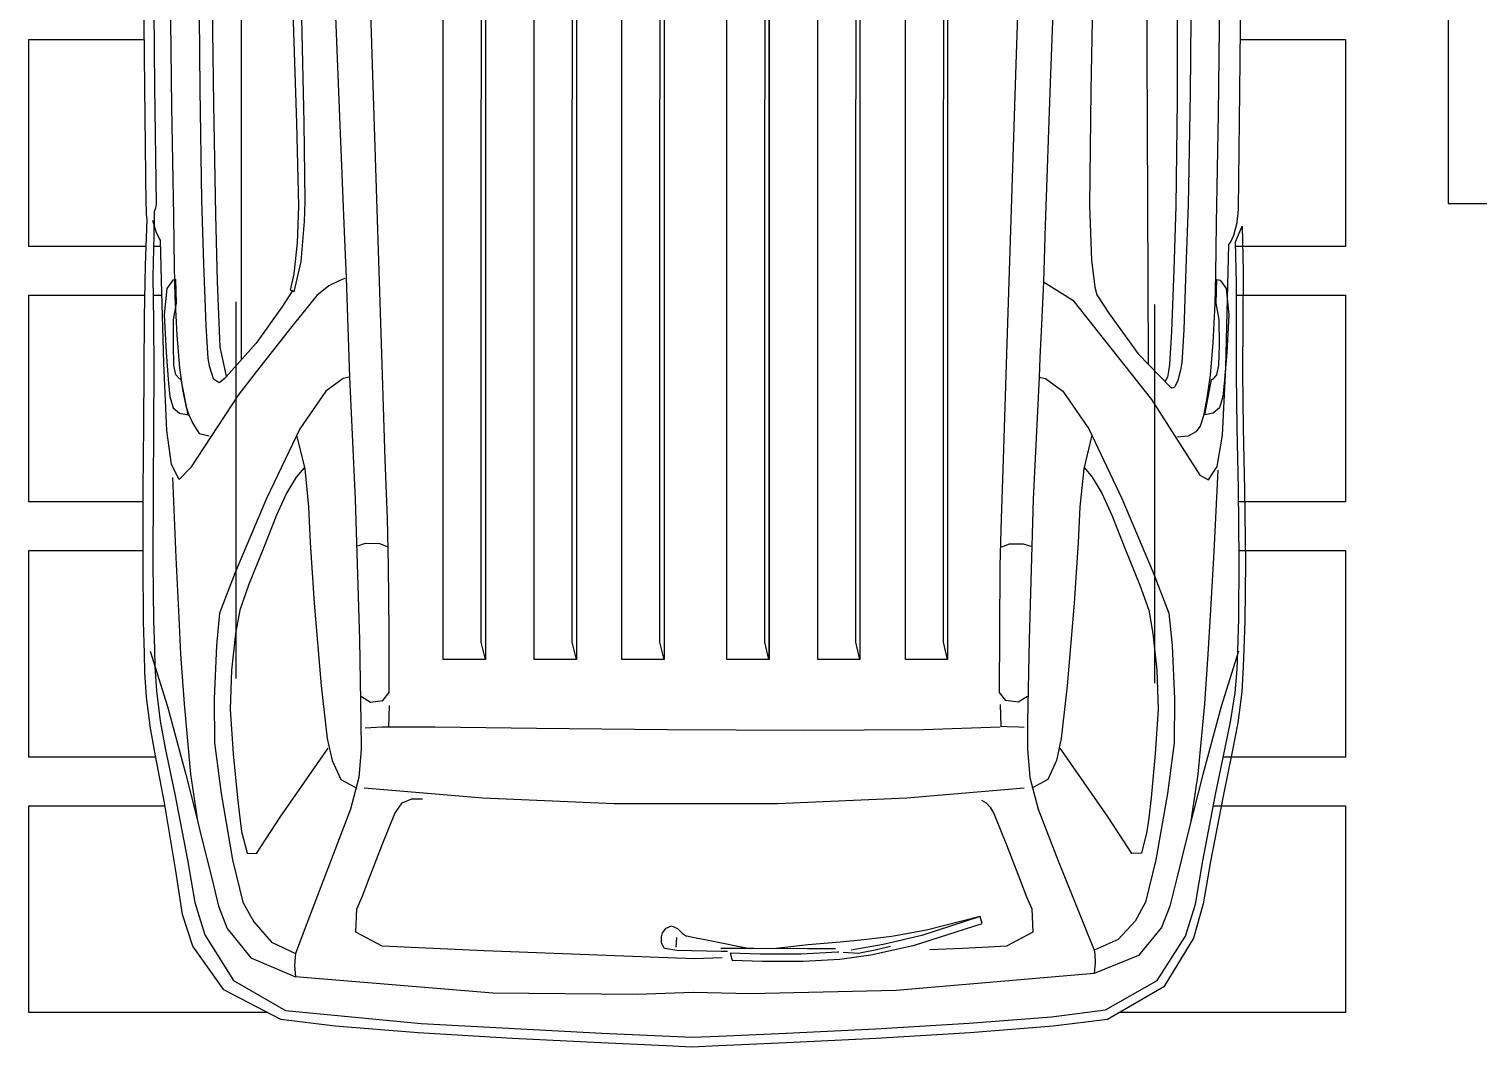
# Model space of a CAD drawing. Header units: millimetres. Extents: x 3923 to 4007, y 744 to 863.
# Drawn here: x 3928.273 to 3932.369, y 822.897 to 825.777 of the extents above; entities that cross this region are included whole.
import ezdxf

# ---------------------------------------------------------------- set-up
doc = ezdxf.new("R2010")
doc.units = ezdxf.units.MM
doc.layers.add('-HIDRO', color=8, linetype='Continuous')

# ---------------------------------------------------------------- blocks, each defined once
blk = doc.blocks.new('Austin Mini dessus')
at = {"color": 8, "flags": 128}
for points in [[(2.4284, 3.7942), (2.1078, 3.7972)], [(2.6259, 3.7916), (2.4284, 3.7942)], [(2.6343, 3.7911), (2.6259, 3.7916)], [(2.642, 3.7903), (2.6343, 3.7911)], [(2.649, 3.7893), (2.642, 3.7903)], [(2.6704, 3.7837), (2.649, 3.7893)], [(2.6551, 3.7981), (2.7306, 3.7997)], [(2.6814, 3.7868), (2.6551, 3.7981)], [(2.6822, 3.7782), (2.6704, 3.7837)], [(2.7507, 3.7887), (2.6814, 3.7868)], [(2.7306, 3.7997), (2.8147, 3.7991)], [(2.8237, 3.7886), (2.7507, 3.7887)], [(2.8147, 3.7991), (2.9021, 3.7984)], [(2.9048, 3.7882), (2.8237, 3.7886)], [(2.9021, 3.7984), (2.9944, 3.7997)], [(2.9951, 3.7894), (2.9048, 3.7882)], [(2.9944, 3.7997), (3.0997, 3.8021)], [(3.0966, 3.7917), (2.9951, 3.7894)], [(3.2164, 3.793), (3.0966, 3.7917)], [(3.0997, 3.8021), (3.2215, 3.8034)], [(3.316, 3.7921), (3.2164, 3.793)], [(3.2215, 3.8034), (3.3188, 3.8025)], [(3.3693, 3.7904), (3.316, 3.7921)], [(3.3188, 3.8025), (3.3675, 3.8008)], [(3.3675, 3.8008), (3.3972, 3.7998)], [(3.4015, 3.7895), (3.3693, 3.7904)], [(3.3706, 3.7916), (3.4639, 3.7624)], [(3.3972, 3.7998), (3.439, 3.7972)], [(3.4406, 3.7862), (3.4015, 3.7895)], [(3.439, 3.7972), (3.4912, 3.7905)], [(3.4894, 3.7783), (3.4406, 3.7862)], [(3.4912, 3.7905), (3.5375, 3.7819)], [(3.5375, 3.7819), (3.6147, 3.7659)], [(2.2252, 3.7604), (2.4664, 3.7574)], [(2.4664, 3.7574), (2.6503, 3.7544)], [(2.6858, 3.7757), (2.6822, 3.7782)], [(2.7538, 3.7741), (2.6858, 3.7757)], [(2.7449, 3.7554), (2.7458, 3.7609)], [(2.7845, 3.7544), (2.7449, 3.7554)], [(2.7458, 3.7609), (2.7598, 3.7709)], [(2.8931, 3.7702), (2.7538, 3.7741)], [(2.7598, 3.7709), (2.8041, 3.7753)], [(2.8122, 3.7594), (2.7845, 3.7544)], [(2.8041, 3.7753), (2.8678, 3.772)], [(2.8551, 3.7596), (2.8122, 3.7594)], [(2.8891, 3.7588), (2.8551, 3.7596)], [(2.8678, 3.772), (2.9199, 3.7677)], [(2.9053, 3.7556), (2.8891, 3.7588)], [(3.0069, 3.7651), (2.8931, 3.7702)], [(2.9118, 3.7497), (2.9053, 3.7556)], [(2.9199, 3.7677), (2.9416, 3.7655)], [(2.9416, 3.7655), (2.9606, 3.76)], [(2.9606, 3.76), (2.9698, 3.7493)], [(3.0599, 3.7557), (3.0069, 3.7651)], [(3.0819, 3.7412), (3.0599, 3.7557)], [(3.0661, 3.7568), (3.2036, 3.7505)], [(3.4639, 3.7624), (3.5784, 3.7316)], [(3.5334, 3.7691), (3.4894, 3.7783)], [(3.6119, 3.753), (3.5334, 3.7691)], [(3.6147, 3.7659), (3.7245, 3.7448)], [(2.6503, 3.7544), (2.7365, 3.753)], [(2.7365, 3.753), (2.7855, 3.7519)], [(2.7855, 3.7519), (2.851, 3.7488)], [(2.851, 3.7488), (2.9058, 3.7442)], [(2.9058, 3.7442), (2.9441, 3.7386)], [(2.913, 3.7465), (2.9118, 3.7497)], [(2.9725, 3.7349), (2.913, 3.7465)], [(2.9441, 3.7386), (2.9744, 3.7329)], [(2.9698, 3.7493), (2.9725, 3.7349)], [(2.9744, 3.7329), (2.9916, 3.7274)], [(3.0743, 3.7267), (3.0819, 3.7412)], [(3.2036, 3.7505), (3.3106, 3.7441)], [(3.3106, 3.7441), (3.3759, 3.7402)], [(3.3759, 3.7402), (3.4593, 3.7344)], [(3.4593, 3.7344), (3.5777, 3.7235)], [(3.5784, 3.7316), (3.6421, 3.7153)], [(3.7239, 3.7317), (3.6119, 3.753)], [(3.7964, 3.7192), (3.7239, 3.7317)], [(3.7245, 3.7448), (3.7958, 3.7324)], [(3.7958, 3.7324), (3.8536, 3.716)], [(2.1798, 3.7129), (2.4309, 3.7103)], [(2.4309, 3.7103), (2.6188, 3.7069)], [(2.6188, 3.7069), (2.7259, 3.7034)], [(2.9469, 3.6452), (3.0743, 3.7267)], [(2.9916, 3.7274), (3.001, 3.7198)], [(3.001, 3.7198), (3.0087, 3.7071)], [(3.0087, 3.7071), (3.01, 3.6884)], [(3.5777, 3.7235), (3.6563, 3.7118)], [(3.6421, 3.7153), (3.6846, 3.7048)], [(3.8504, 3.7028), (3.7964, 3.7192)], [(3.8536, 3.716), (3.9358, 3.6662)], [(2.2083, 3.6887), (2.4426, 3.6885)], [(2.4426, 3.6885), (2.6215, 3.6864)], [(2.6215, 3.6864), (2.7286, 3.6829)], [(2.7259, 3.7034), (2.8298, 3.6998)], [(2.7286, 3.6829), (2.8326, 3.6793)], [(2.8298, 3.6998), (2.8852, 3.6963)], [(2.8852, 3.6963), (2.8995, 3.6935)], [(2.8995, 3.6935), (2.9148, 3.6898)], [(2.9148, 3.6898), (2.9254, 3.6845)], [(2.9269, 3.6823), (2.9254, 3.6845)], [(2.9271, 3.6797), (2.9269, 3.6823)], [(3.361, 3.68), (3.4507, 3.6839)], [(3.4507, 3.6839), (3.525, 3.6834)], [(3.525, 3.6834), (3.6102, 3.6722)], [(3.6846, 3.7048), (3.7528, 3.688)], [(3.7528, 3.688), (3.8, 3.6763)], [(3.9251, 3.6552), (3.8504, 3.7028)], [(2.8326, 3.6793), (2.8879, 3.6758)], [(2.8698, 3.6229), (2.9257, 3.6769)], [(2.8879, 3.6758), (2.8994, 3.674)], [(2.8994, 3.674), (2.9094, 3.6722)], [(2.9094, 3.6722), (2.9171, 3.6679)], [(2.9257, 3.6769), (2.9271, 3.6797)], [(3.2381, 3.6482), (3.3067, 3.6745)], [(3.3067, 3.6745), (3.361, 3.68)], [(3.6102, 3.6722), (3.7219, 3.6526)], [(3.8, 3.6763), (3.8361, 3.6624)], [(3.8361, 3.6624), (3.8831, 3.6237)], [(3.9358, 3.6662), (3.9909, 3.5714)], [(2.2347, 3.637), (2.4865, 3.6382)], [(2.4865, 3.6382), (2.7473, 3.6393)], [(2.7473, 3.6393), (2.8869, 3.6399)], [(2.7793, 3.5129), (2.9469, 3.6452)], [(2.7871, 3.6502), (3.4246, 3.6502)], [(3.1134, 3.5955), (3.2381, 3.6482)], [(3.2592, 3.6259), (3.3014, 3.6408)], [(3.3014, 3.6408), (3.3411, 3.6477)], [(3.3411, 3.6477), (3.4025, 3.6546)], [(3.4025, 3.6546), (3.4682, 3.6568)], [(3.4682, 3.6568), (3.5432, 3.6518)], [(3.5432, 3.6518), (3.6174, 3.6446)], [(3.6174, 3.6446), (3.651, 3.6408)], [(3.651, 3.6408), (3.6741, 3.6378)], [(3.6741, 3.6378), (3.7107, 3.6285)], [(3.7219, 3.6526), (3.793, 3.6355)], [(3.793, 3.6355), (3.8251, 3.6178)], [(3.9748, 3.5682), (3.9251, 3.6552)], [(2.8029, 3.5745), (2.8698, 3.6229)], [(3.1969, 3.6007), (3.2592, 3.6259)], [(3.7113, 3.6124), (3.6503, 3.5725)], [(3.7107, 3.6285), (3.7113, 3.6124)], [(3.8251, 3.6178), (3.8563, 3.5892)], [(3.8831, 3.6237), (3.9133, 3.5491)], [(2.9962, 3.5397), (3.1134, 3.5955)], [(3.1417, 3.5787), (3.1969, 3.6007)], [(3.8563, 3.5892), (3.8742, 3.5491)], [(2.7705, 3.5534), (2.8029, 3.5745)], [(3.0778, 3.5457), (3.1044, 3.562)], [(3.1044, 3.562), (3.1417, 3.5787)], [(3.6503, 3.5725), (3.5724, 3.5187)], [(3.9862, 3.4773), (3.9748, 3.5682)], [(3.9909, 3.5714), (4.0023, 3.48)], [(2.1906, 3.5477), (2.4267, 3.5434)], [(2.4267, 3.5434), (2.6206, 3.5411)], [(2.6206, 3.5411), (2.712, 3.5443)], [(2.712, 3.5443), (2.7579, 3.5502)], [(2.7579, 3.5502), (2.7705, 3.5534)], [(2.9326, 3.496), (2.9962, 3.5397)], [(3.0068, 3.545), (3.0636, 3.5315)], [(3.0618, 3.5326), (3.0778, 3.5457)], [(3.8253, 3.5293), (3.8742, 3.5491)], [(3.8742, 3.5491), (3.8804, 3.5498)], [(3.8804, 3.5498), (3.8953, 3.5506)], [(3.8953, 3.5506), (3.9133, 3.5491)], [(3.9133, 3.5491), (3.9421, 3.2156)], [(2.7489, 3.4635), (2.7793, 3.5129)], [(3.0636, 3.5315), (3.1275, 3.5247)], [(3.1275, 3.5247), (3.1878, 3.5219)], [(3.1878, 3.5219), (3.29, 3.5153)], [(3.29, 3.5153), (3.4288, 3.5036)], [(3.5724, 3.5187), (3.5339, 3.4917)], [(3.7236, 3.4885), (3.8253, 3.5293)], [(2.0579, 3.4882), (2.4134, 3.475)], [(2.9113, 3.4668), (2.9326, 3.496)], [(3.4288, 3.5036), (3.5179, 3.4935)], [(3.5179, 3.4935), (3.5549, 3.4854)], [(3.6368, 3.4545), (3.7236, 3.4885)], [(2.4134, 3.475), (2.6537, 3.4666)], [(2.6537, 3.4666), (2.7489, 3.4635)], [(2.7489, 3.4635), (2.8086, 3.4608)], [(2.9092, 3.4563), (2.9113, 3.4668)], [(3.5549, 3.4854), (3.5868, 3.4709)], [(3.5868, 3.4709), (3.6013, 3.4438)], [(3.9969, 3.3387), (3.9862, 3.4773)], [(4.0023, 3.48), (4.0132, 3.3405)], [(2.8086, 3.4608), (2.8767, 3.4577)], [(2.8767, 3.4577), (2.9092, 3.4563)], [(2.9092, 3.4563), (3.1149, 3.4465)], [(3.1149, 3.4465), (3.3513, 3.4394)], [(3.1945, 3.4428), (3.1904, 3.4299)], [(3.3513, 3.4394), (3.4895, 3.4367)], [(3.5356, 3.4366), (3.5836, 3.4404)], [(3.5836, 3.4404), (3.6368, 3.4545)], [(3.7841, 3.435), (3.8045, 3.444)], [(3.8045, 3.444), (3.8435, 3.4455)], [(3.8435, 3.4455), (3.8675, 3.4012)], [(2.3653, 3.4184), (2.1695, 3.4247)], [(2.6091, 3.4106), (2.3653, 3.4184)], [(3.1904, 3.4299), (3.1906, 3.4059)], [(3.4471, 3.4365), (3.4563, 3.4213)], [(3.4563, 3.4213), (3.4534, 3.4004)], [(3.4895, 3.4367), (3.5356, 3.4366)], [(3.4973, 3.4027), (3.4982, 3.4219)], [(3.4982, 3.4219), (3.4986, 3.4312)], [(3.6013, 3.4314), (3.6181, 3.2335)], [(3.6968, 3.4013), (3.756, 3.4243)], [(3.756, 3.4243), (3.7841, 3.435)], [(2.8528, 3.4028), (2.6091, 3.4106)], [(3.0481, 3.3965), (2.8528, 3.4028)], [(3.147, 3.3929), (3.0481, 3.3965)], [(3.2267, 3.3909), (3.147, 3.3929)], [(3.1906, 3.4059), (3.1955, 3.3932)], [(3.3378, 3.39), (3.2267, 3.3909)], [(3.4403, 3.3899), (3.3378, 3.39)], [(3.4534, 3.4004), (3.4403, 3.3899)], [(3.4605, 3.391), (3.4969, 3.3921)], [(3.4969, 3.3921), (3.4973, 3.4027)], [(3.4984, 3.3906), (3.5032, 3.2619)], [(3.6439, 3.38), (3.6968, 3.4013)], [(3.8675, 3.4012), (3.8692, 3.3713)], [(3.6215, 3.3593), (3.6261, 3.3671)], [(3.6261, 3.3671), (3.6334, 3.3741)], [(3.6334, 3.3741), (3.6439, 3.38)], [(3.8692, 3.3713), (3.8712, 3.3271)], [(3.8294, 3.3605), (3.8176, 3.3569)], [(3.8176, 3.3569), (3.8402, 3.2669)], [(3.8176, 3.3569), (3.8491, 3.259)], [(3.8656, 3.2467), (3.8294, 3.3605)], [(4.0132, 3.3405), (4.0227, 3.1819)], [(3.8712, 3.3271), (3.8736, 3.2722)], [(4.0064, 3.181), (3.9969, 3.3387)], [(1.521, 3.3024), (3.3849, 3.3024)], [(3.3552, 3.2953), (1.5269, 3.296)], [(3.3849, 3.3024), (3.3552, 3.2953)], [(3.3849, 3.3024), (3.3849, 3.2314)], [(3.5032, 3.2619), (3.5043, 3.0618)], [(3.8402, 3.2669), (3.8508, 3.2084)], [(3.8491, 3.259), (3.8648, 3.1939)], [(3.8822, 3.1732), (3.8656, 3.2467)], [(3.3849, 3.2314), (1.521, 3.2314)], [(3.6181, 3.2335), (3.6277, 3.0159)], [(3.8508, 3.2084), (3.8565, 3.1612)], [(3.868, 3.2065), (3.8741, 3.1805)], [(3.9421, 3.2156), (3.9474, 2.9699)], [(3.8648, 3.1939), (3.8741, 3.1401)], [(3.8741, 3.1805), (3.8782, 3.1603)], [(3.8893, 3.1208), (3.8822, 3.1732)], [(4.0139, 3.0308), (4.0064, 3.181)], [(4.0227, 3.1819), (4.0303, 3.0312)], [(1.521, 3.1548), (3.3849, 3.1548)], [(1.521, 3.1548), (3.3849, 3.1548)], [(3.3552, 3.1477), (1.5269, 3.1484)], [(3.3849, 3.1548), (3.3552, 3.1477)], [(3.3849, 3.1548), (3.3849, 3.0838)], [(3.8565, 3.1612), (3.8604, 3.1213)], [(3.8797, 3.1523), (3.8778, 3.1263)], [(3.8782, 3.1603), (3.8797, 3.1523)], [(3.8604, 3.1213), (3.8653, 3.0676)], [(3.8718, 3.1136), (3.8718, 3.0663)], [(3.8772, 3.1193), (3.8773, 3.1186)], [(3.8773, 3.1186), (3.8774, 3.1179)], [(3.8774, 3.1179), (3.8775, 3.1172)], [(3.8775, 3.1172), (3.8809, 3.056)], [(3.8927, 3.0595), (3.8893, 3.1208)], [(3.3849, 3.0838), (1.521, 3.0838)], [(3.5043, 3.0618), (3.503, 2.8311)], [(3.8653, 3.0676), (3.8715, 3.0137)], [(3.8718, 3.0663), (3.8715, 2.9763)], [(3.8809, 3.056), (3.8809, 2.9867)], [(3.8927, 2.9903), (3.8927, 3.0595)], [(4.019, 2.9175), (4.0139, 3.0308)], [(4.0303, 3.0312), (4.0353, 2.9173)], [(1.521, 3.0018), (3.3849, 3.0018)], [(1.521, 3.0017), (3.3849, 3.0017)], [(3.3849, 3.0017), (3.3552, 2.9947)], [(3.3849, 3.0018), (3.3849, 2.9307)], [(3.6277, 3.0159), (3.6279, 2.8795)], [(3.3552, 2.9947), (1.5269, 2.9954)], [(3.8715, 2.9763), (3.8713, 2.9207)], [(3.8809, 2.9867), (3.8793, 2.9363)], [(3.8911, 2.9399), (3.8927, 2.9903)], [(3.8717, 2.9689), (3.8581, 2.9022)], [(3.9474, 2.9699), (3.9456, 2.8742)], [(3.3849, 2.9307), (1.521, 2.9307)], [(3.8764, 2.9319), (3.8763, 2.9214)], [(3.8793, 2.9363), (3.8911, 2.9399)], [(3.8581, 2.9022), (3.8521, 2.8707)], [(3.8763, 2.9214), (3.8745, 2.8469)], [(3.8871, 2.9232), (3.8888, 2.876)], [(4.0208, 2.8728), (4.019, 2.9175)], [(4.0353, 2.9173), (4.0372, 2.8721)], [(3.6279, 2.8795), (3.6277, 2.7413)], [(3.8378, 2.8476), (3.8458, 2.8564)], [(3.8458, 2.8564), (3.8507, 2.8629)], [(3.8521, 2.8707), (3.8507, 2.8629)], [(3.8888, 2.876), (3.8844, 2.7575)], [(3.9456, 2.8742), (3.9489, 2.78)], [(4.0141, 2.7205), (4.0208, 2.8728)], [(4.0372, 2.8721), (4.0353, 2.829)], [(3.503, 2.8311), (3.5007, 2.6103)], [(3.8333, 2.8378), (3.8378, 2.8476)], [(3.8369, 2.8289), (3.8333, 2.8378)], [(3.8449, 2.8226), (3.8369, 2.8289)], [(3.8688, 2.8456), (3.8527, 2.8468)], [(3.8745, 2.8469), (3.8712, 2.8257)], [(4.0353, 2.829), (4.0303, 2.7187)], [(1.521, 2.8252), (3.3849, 2.8252)], [(1.521, 2.8252), (3.3849, 2.8252)], [(3.3552, 2.8181), (1.5269, 2.8188)], [(3.3849, 2.8252), (3.3552, 2.8181)], [(3.3849, 2.8252), (3.3849, 2.7542)], [(3.8518, 2.8207), (3.8449, 2.8226)], [(3.8621, 2.821), (3.8518, 2.8207)], [(3.8712, 2.8257), (3.8621, 2.821)], [(3.9489, 2.78), (3.9462, 2.5372)], [(3.8844, 2.7575), (3.8754, 2.5224)], [(3.3849, 2.7542), (1.521, 2.7542)], [(3.6277, 2.7413), (3.6181, 2.5203)], [(3.9974, 2.4164), (4.0141, 2.7205)], [(4.0303, 2.7187), (4.0227, 2.5701)], [(1.521, 2.6777), (3.3849, 2.6777)], [(1.521, 2.6776), (3.3849, 2.6776)], [(3.3552, 2.6705), (1.5269, 2.6712)], [(3.3849, 2.6776), (3.3552, 2.6705)], [(3.3849, 2.6777), (3.3849, 2.6066)], [(3.5007, 2.6103), (3.4987, 2.4401)], [(3.3849, 2.6066), (1.521, 2.6066)], [(4.0227, 2.5701), (4.0132, 2.4114)], [(3.9462, 2.5372), (3.9187, 2.2052)], [(1.521, 2.5246), (3.3849, 2.5246)], [(1.521, 2.5246), (3.3849, 2.5246)], [(3.3552, 2.5175), (1.5269, 2.5182)], [(3.3849, 2.5246), (3.3552, 2.5175)], [(3.3849, 2.5246), (3.3849, 2.4536)], [(3.6181, 2.5203), (3.6013, 2.3205)], [(3.8754, 2.5224), (3.8675, 2.3507)], [(3.3849, 2.4536), (1.521, 2.4536)], [(3.4987, 2.4401), (3.4984, 2.3614)], [(3.6192, 2.401), (3.619, 2.419)], [(3.9754, 2.1881), (3.9974, 2.4164)], [(3.6261, 2.3848), (3.6192, 2.401)], [(4.0132, 2.4114), (4.0023, 2.272)], [(3.6439, 2.372), (3.6261, 2.3848)], [(3.6968, 2.3507), (3.6439, 2.372)], [(2.6091, 2.3418), (2.3653, 2.3341)], [(2.8528, 2.3496), (2.6091, 2.3418)], [(3.0481, 2.356), (2.8528, 2.3496)], [(3.147, 2.3596), (3.0481, 2.356)], [(3.2267, 2.3616), (3.147, 2.3596)], [(3.189, 2.3226), (3.1892, 2.3465)], [(3.1892, 2.3465), (3.1942, 2.3592)], [(3.3378, 2.3625), (3.2267, 2.3616)], [(3.4403, 2.3625), (3.3378, 2.3625)], [(3.4534, 2.352), (3.4403, 2.3625)], [(3.4563, 2.3312), (3.4534, 2.352)], [(3.462, 2.3625), (3.4984, 2.3614)], [(3.4984, 2.3614), (3.4988, 2.3509)], [(3.4988, 2.3509), (3.4997, 2.3317)], [(3.756, 2.3277), (3.6968, 2.3507)], [(3.8675, 2.3507), (3.8435, 2.3065)], [(2.3653, 2.3341), (2.1695, 2.3277)], [(3.1931, 2.3097), (3.189, 2.3226)], [(3.4471, 2.3159), (3.4563, 2.3312)], [(3.4997, 2.3317), (3.5002, 2.3223)], [(3.7841, 2.317), (3.756, 2.3277)], [(3.8045, 2.308), (3.7841, 2.317)], [(2.7418, 2.2903), (2.9092, 2.2957)], [(2.9092, 2.2957), (3.1149, 2.3055)], [(2.9092, 2.2957), (2.9113, 2.2851)], [(3.1149, 2.3055), (3.3513, 2.3125)], [(3.3513, 2.3125), (3.4895, 2.3152)], [(3.4895, 2.3152), (3.5356, 2.3154)], [(3.5356, 2.3154), (3.5836, 2.3116)], [(3.5836, 2.3116), (3.6368, 2.2975)], [(3.5868, 2.2811), (3.6013, 2.3081)], [(3.6368, 2.2975), (3.725, 2.2641)], [(3.8435, 2.3065), (3.8045, 2.308)], [(2.0905, 2.2638), (2.4428, 2.2777)], [(2.4428, 2.2777), (2.6647, 2.2869)], [(2.6647, 2.2869), (2.7418, 2.2903)], [(2.7431, 2.2881), (2.7462, 2.2798)], [(2.7462, 2.2798), (2.7556, 2.2611)], [(2.9113, 2.2851), (2.9326, 2.256)], [(3.5549, 2.2666), (3.5868, 2.2811)], [(4.0023, 2.272), (3.9909, 2.1805)], [(2.7556, 2.2611), (2.7718, 2.2409)], [(2.9326, 2.256), (2.9962, 2.2123)], [(3.29, 2.2366), (3.4288, 2.2483)], [(3.4288, 2.2483), (3.5179, 2.2584)], [(3.5179, 2.2584), (3.5549, 2.2666)], [(3.5724, 2.2333), (3.5339, 2.2602)], [(3.725, 2.2641), (3.8293, 2.2244)], [(2.305, 2.215), (2.4809, 2.219)], [(2.4809, 2.219), (2.6134, 2.2208)], [(2.6134, 2.2208), (2.6469, 2.2196)], [(2.6469, 2.2196), (2.7143, 2.2143)], [(2.7718, 2.2409), (2.8239, 2.1987)], [(3.0068, 2.207), (3.0636, 2.2205)], [(3.0618, 2.2194), (3.0778, 2.2063)], [(3.0636, 2.2205), (3.1275, 2.2272)], [(3.1275, 2.2272), (3.1878, 2.23)], [(3.1878, 2.23), (3.29, 2.2366)], [(3.6503, 2.1795), (3.5724, 2.2333)], [(3.8293, 2.2244), (3.8797, 2.2052)], [(2.4818, 2.2073), (2.2935, 2.2014)], [(2.6213, 2.2106), (2.4818, 2.2073)], [(2.6829, 2.2085), (2.6213, 2.2106)], [(2.7355, 2.2029), (2.6829, 2.2085)], [(2.7143, 2.2143), (2.7654, 2.2024)], [(2.7627, 2.1969), (2.7355, 2.2029)], [(2.7654, 2.2024), (2.7627, 2.1969)], [(2.763, 2.2003), (2.7912, 2.1821)], [(2.8239, 2.1987), (2.9002, 2.139)], [(2.9962, 2.2123), (3.1134, 2.1564)], [(3.0778, 2.2063), (3.1044, 2.19)], [(3.8604, 2.1645), (3.8797, 2.2052)], [(3.8797, 2.2052), (3.8859, 2.2044)], [(3.8859, 2.2044), (3.9007, 2.2036)], [(3.8872, 2.13), (3.9187, 2.2052)], [(3.9007, 2.2036), (3.9187, 2.2052)], [(2.7912, 2.1821), (2.8517, 2.139)], [(3.1044, 2.19), (3.1417, 2.1733)], [(3.1417, 2.1733), (3.1969, 2.1512)], [(3.7113, 2.1396), (3.6503, 2.1795)], [(3.9249, 2.1008), (3.9754, 2.1881)], [(3.9909, 2.1805), (3.9406, 2.0845)], [(3.1134, 2.1564), (3.2381, 2.1037)], [(3.1969, 2.1512), (3.2592, 2.1261)], [(3.8265, 2.1348), (3.8604, 2.1645)], [(2.8517, 2.139), (2.9088, 2.0884)], [(2.9002, 2.139), (2.9394, 2.1086)], [(3.2592, 2.1261), (3.3014, 2.1112)], [(3.6741, 2.1142), (3.7107, 2.1235)], [(3.7107, 2.1235), (3.7113, 2.1396)], [(3.793, 2.1165), (3.8265, 2.1348)], [(3.8375, 2.0902), (3.8872, 2.13)], [(2.1047, 2.1129), (2.4742, 2.1134)], [(2.4742, 2.1134), (2.7383, 2.1137)], [(2.7383, 2.1137), (2.8794, 2.1139)], [(2.7825, 2.1047), (3.4166, 2.1047)], [(2.9394, 2.1086), (3.062, 2.0282)], [(3.2381, 2.1037), (3.3067, 2.0774)], [(3.3014, 2.1112), (3.3411, 2.1043)], [(3.3411, 2.1043), (3.4025, 2.0974)], [(3.4025, 2.0974), (3.4682, 2.0952)], [(3.4682, 2.0952), (3.5432, 2.1001)], [(3.5432, 2.1001), (3.6174, 2.1074)], [(3.6102, 2.0798), (3.7219, 2.0993)], [(3.6174, 2.1074), (3.651, 2.1112)], [(3.651, 2.1112), (3.6741, 2.1142)], [(3.7219, 2.0993), (3.793, 2.1165)], [(3.8485, 2.0526), (3.9249, 2.1008)], [(2.6356, 2.0705), (2.7481, 2.0732)], [(2.7481, 2.0732), (2.8587, 2.0775)], [(2.8587, 2.0775), (2.9076, 2.0883)], [(2.9122, 2.0845), (2.9088, 2.0884)], [(2.9115, 2.0664), (2.9182, 2.0768)], [(2.9154, 2.0806), (2.9122, 2.0845)], [(2.9182, 2.0768), (2.9154, 2.0806)], [(3.3067, 2.0774), (3.361, 2.072)], [(3.525, 2.0686), (3.6102, 2.0798)], [(3.7528, 2.064), (3.8, 2.0757)], [(3.8, 2.0757), (3.8375, 2.0902)], [(3.9406, 2.0845), (3.8672, 2.0324)], [(2.2014, 2.0637), (2.4493, 2.0668)], [(2.4493, 2.0668), (2.6356, 2.0705)], [(2.6113, 2.0468), (2.7183, 2.0504)], [(2.7183, 2.0504), (2.8223, 2.0539)], [(2.8223, 2.0539), (2.8776, 2.0574)], [(2.8776, 2.0574), (2.8901, 2.0597)], [(2.8901, 2.0597), (2.9115, 2.0664)], [(3.0039, 2.0429), (3.008, 2.0596)], [(3.361, 2.072), (3.4507, 2.0681)], [(3.4507, 2.0681), (3.525, 2.0686)], [(3.6846, 2.0471), (3.7528, 2.064)], [(3.7937, 2.0359), (3.8485, 2.0526)], [(2.1763, 2.0418), (2.4248, 2.0438)], [(2.4248, 2.0438), (2.6113, 2.0468)], [(2.9725, 2.0244), (2.913, 2.0128)], [(2.9574, 2.0204), (2.9729, 2.0257)], [(2.9698, 2.01), (2.9725, 2.0244)], [(2.9729, 2.0257), (2.9874, 2.0323)], [(2.9874, 2.0323), (3.0039, 2.0429)], [(3.062, 2.0282), (3.0814, 2.0091)], [(3.4593, 2.0176), (3.5777, 2.0285)], [(3.5777, 2.0285), (3.6563, 2.0402)], [(3.5784, 2.0204), (3.6421, 2.0366)], [(3.6421, 2.0366), (3.6846, 2.0471)], [(3.722, 2.0234), (3.7937, 2.0359)], [(3.8672, 2.0324), (3.8141, 2.0148)], [(2.454, 1.9966), (2.638, 1.9996)], [(2.638, 1.9996), (2.7242, 2.001)], [(2.7242, 2.001), (2.7732, 2.0021)], [(2.7845, 2.0049), (2.7449, 2.0039)], [(2.7449, 2.0039), (2.7458, 1.9984)], [(2.7732, 2.0021), (2.8386, 2.0052)], [(2.8122, 1.9999), (2.7845, 2.0049)], [(2.8551, 1.9997), (2.8122, 1.9999)], [(2.8386, 2.0052), (2.8935, 2.0098)], [(2.8891, 2.0005), (2.8551, 1.9997)], [(2.9053, 2.0037), (2.8891, 2.0005)], [(2.8935, 2.0098), (2.9302, 2.0151)], [(2.9118, 2.0096), (2.9053, 2.0037)], [(2.913, 2.0128), (2.9118, 2.0096)], [(2.9302, 2.0151), (2.9574, 2.0204)], [(2.9606, 1.9993), (2.9698, 2.01)], [(3.0814, 2.0091), (3.0563, 1.9962)], [(3.0784, 1.9981), (3.2127, 2.0036)], [(3.2127, 2.0036), (3.3138, 2.0086)], [(3.3138, 2.0086), (3.3759, 2.0118)], [(3.3759, 2.0118), (3.4593, 2.0176)], [(3.4639, 1.9896), (3.5784, 2.0204)], [(3.5337, 1.986), (3.6114, 2.0021)], [(3.6114, 2.0021), (3.722, 2.0234)], [(3.7404, 2.0035), (3.6262, 1.9845)], [(3.8141, 2.0148), (3.7404, 2.0035)], [(2.2129, 1.9935), (2.454, 1.9966)], [(2.675, 1.9758), (2.6644, 1.9706)], [(2.6783, 1.978), (2.675, 1.9758)], [(2.7462, 1.9796), (2.6783, 1.978)], [(2.7458, 1.9984), (2.7598, 1.9884)], [(2.8855, 1.9835), (2.7462, 1.9796)], [(2.7598, 1.9884), (2.8041, 1.984)], [(2.8041, 1.984), (2.8678, 1.9873)], [(2.8678, 1.9873), (2.9199, 1.9916)], [(2.9993, 1.9886), (2.8855, 1.9835)], [(2.9199, 1.9916), (2.9416, 1.9938)], [(2.9416, 1.9938), (2.9606, 1.9993)], [(3.0563, 1.9962), (2.9993, 1.9886)], [(3.3706, 1.9603), (3.4639, 1.9896)], [(3.4375, 1.9711), (3.4886, 1.9776)], [(3.4886, 1.9776), (3.5337, 1.986)], [(3.6262, 1.9845), (3.5466, 1.9696)], [(2.0998, 1.9648), (2.4205, 1.9678)], [(2.421, 1.9514), (2.1, 1.9484)], [(2.4205, 1.9678), (2.618, 1.9704)], [(2.6186, 1.954), (2.421, 1.9514)], [(2.618, 1.9704), (2.6248, 1.9694)], [(2.627, 1.9542), (2.6186, 1.954)], [(2.6248, 1.9694), (2.6309, 1.9675)], [(2.6353, 1.9546), (2.627, 1.9542)], [(2.6309, 1.9675), (2.6377, 1.9674)], [(2.6436, 1.9556), (2.6353, 1.9546)], [(2.6377, 1.9674), (2.6698, 1.9667)], [(2.7208, 1.9527), (2.6436, 1.9556)], [(2.6644, 1.9706), (2.6452, 1.9652)], [(2.6698, 1.9667), (2.7401, 1.9651)], [(2.808, 1.9509), (2.7208, 1.9527)], [(2.7401, 1.9651), (2.8147, 1.9659)], [(2.8968, 1.9503), (2.808, 1.9509)], [(2.8147, 1.9659), (2.8968, 1.9668)], [(2.8968, 1.9668), (2.9905, 1.9663)], [(2.9905, 1.9663), (3.0983, 1.9654)], [(3.0983, 1.9654), (3.2215, 1.965)], [(3.2215, 1.965), (3.3188, 1.9659)], [(3.3188, 1.9659), (3.3675, 1.9676)], [(3.3742, 1.9509), (3.3211, 1.9494)], [(3.3675, 1.9676), (3.3972, 1.9685)], [(3.4063, 1.9517), (3.3742, 1.9509)], [(3.3972, 1.9685), (3.4375, 1.9711)], [(3.448, 1.9543), (3.4063, 1.9517)], [(3.5003, 1.961), (3.448, 1.9543)], [(3.5466, 1.9696), (3.5003, 1.961)], [(2.9905, 1.9499), (2.8968, 1.9503)], [(3.0983, 1.949), (2.9905, 1.9499)], [(3.2215, 1.9486), (3.0983, 1.949)], [(3.3211, 1.9494), (3.2215, 1.9486)]]:
    blk.add_lwpolyline(points, dxfattribs=at)

msp = doc.modelspace()

# ---------------------------------------------------------------- linework, layer by layer
at = {"layer": '-HIDRO', "linetype": 'Continuous'}
for p, q in [((3932.2851, 830.9115), (3932.2851, 825.2835)), ((3932.2851, 825.2835), (3937.5771, 825.2835))]:
    msp.add_line(p, q, dxfattribs=at)
for points in [[(3928.6043, 825.1618), (3928.2729, 825.1618), (3928.2729, 825.747), (3928.5988, 825.747)], [(3931.6974, 825.747), (3931.9944, 825.747), (3931.9944, 825.1618), (3931.684, 825.1618)], [(3928.6453, 825.1618), (3928.6251, 825.1618)], [(3928.596, 824.4393), (3928.2729, 824.4393), (3928.2729, 825.0245), (3928.6006, 825.0245)], [(3928.6238, 825.0245), (3928.6487, 825.0245)], [(3931.6868, 825.0245), (3931.9944, 825.0245), (3931.9944, 824.4393), (3931.6923, 824.4393)], [(3928.6316, 823.7169), (3928.2729, 823.7169), (3928.2729, 824.3021), (3928.5955, 824.3021)], [(3931.6937, 824.3021), (3931.9944, 824.3021), (3931.9944, 823.7169), (3931.6483, 823.7169)], [(3928.9479, 822.9944), (3928.2729, 822.9944), (3928.2729, 823.5796), (3928.6571, 823.5796)], [(3931.6207, 823.5796), (3931.9944, 823.5796), (3931.9944, 822.9944), (3931.3553, 822.9944)]]:
    msp.add_lwpolyline(points, dxfattribs=at)

# ---------------------------------------------------------------- block references
at = {"layer": '-HIDRO', "xscale": 1.68, "yscale": 1.68, "zscale": 1.68, "rotation": 270}
msp.add_blockref('Austin Mini dessus', (3925.3218, 829.6796), dxfattribs=at)

doc.saveas('drawing.dxf')
